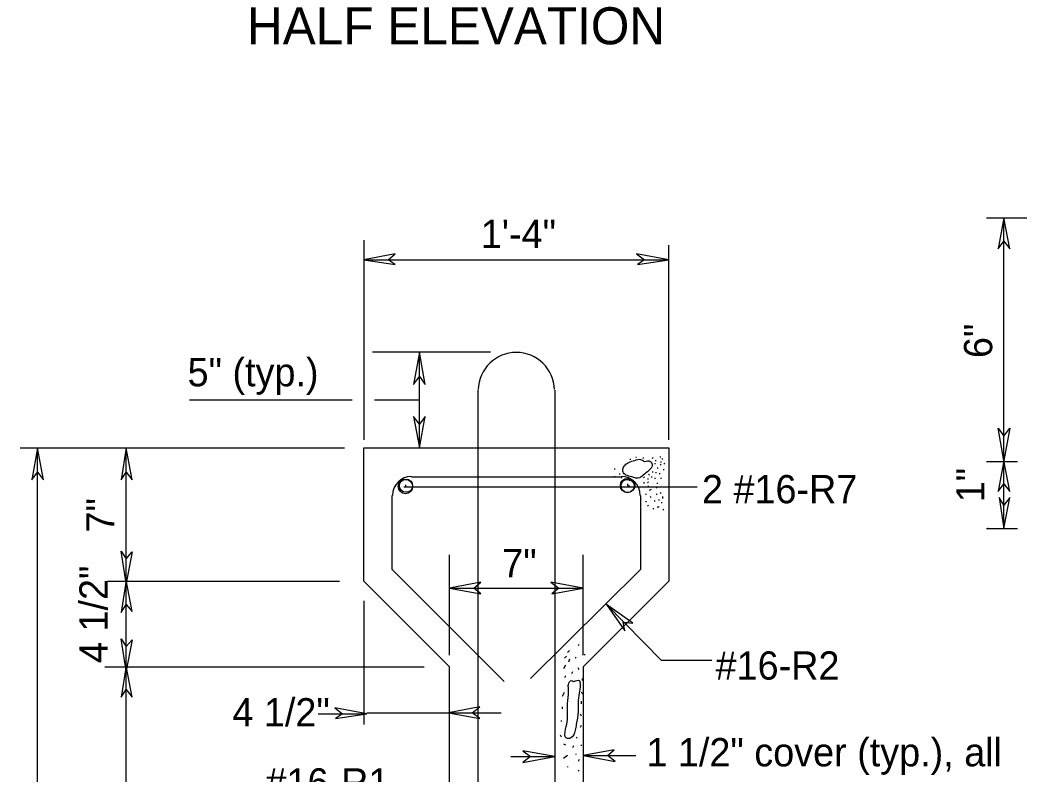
# Model space of a CAD drawing. Extents: x 499999.87 to 500002.82, y 499999.96 to 500001.79.
# Drawn here: x 500000.6358 to 500000.9726, y 500000.8514 to 500001.1056 of the extents above; entities that cross this region are included whole.
import ezdxf

# ---------------------------------------------------------------- set-up
doc = ezdxf.new("R2010")
doc.units = 0
for name, color, linetype in [('1', 7, 'Continuous'), ('2', 7, 'Continuous'), ('4', 7, 'Continuous')]:
    doc.layers.add(name, color=color, linetype=linetype)

msp = doc.modelspace()

# ---------------------------------------------------------------- linework, layer by layer
at = {"layer": '1'}
for p, q in [((500000.75164, 500001.0315), (500000.75164, 500000.96424)), ((500000.85433, 500000.96424), (500000.85433, 500001.02986)), ((500000.75164, 500001.02493), (500000.85433, 500001.02493)), ((500000.79429, 500000.99377), (500000.75459, 500000.99377)), ((500000.77034, 500000.96161), (500000.77034, 500000.99377)), ((500000.79003, 500000.98097), (500000.79003, 500000.68209)), ((500000.81594, 500000.98097), (500000.81594, 500000.68209)), ((500000.69291, 500000.97769), (500000.7477, 500000.97769)), ((500000.75525, 500000.97769), (500000.77034, 500000.97769)), ((500000.63583, 500000.96161), (500000.74508, 500000.96161)), ((500000.64173, 500000.67257), (500000.64173, 500000.96161)), ((500000.67159, 500000.67257), (500000.67159, 500000.96161)), ((500000.78051, 500000.89173), (500000.78051, 500000.92552)), ((500000.82546, 500000.89173), (500000.82546, 500000.92552)), ((500000.66535, 500000.91667), (500000.74344, 500000.91667)), ((500000.78051, 500000.91437), (500000.82546, 500000.91437)), ((500000.75164, 500000.9101), (500000.75164, 500000.86844)), ((500000.66437, 500000.8878), (500000.77198, 500000.8878)), ((500000.82546, 500000.8878), (500000.82546, 500000.76575)), ((500000.75262, 500000.87238), (500000.7979, 500000.87238)), ((500000.73622, 500000.87205), (500000.75262, 500000.87205)), ((500000.80118, 500000.85761), (500000.81594, 500000.85761)), ((500000.82546, 500000.85794), (500000.84318, 500000.85794))]:
    msp.add_line(p, q, dxfattribs=at)
for points in [[(500000.96719, 500001.03904), (500000.96522, 500001.02854), (500000.96719, 500001.03117), (500000.96916, 500001.02854)], [(500000.75164, 500001.02493), (500000.76214, 500001.02329), (500000.75984, 500001.02493), (500000.76214, 500001.0269)], [(500000.85433, 500001.02493), (500000.8435, 500001.0269), (500000.84613, 500001.02493), (500000.84383, 500001.02329)], [(500000.77034, 500000.99377), (500000.76837, 500000.98294), (500000.77034, 500000.98556), (500000.77231, 500000.98294)], [(500000.77034, 500000.96161), (500000.77231, 500000.97211), (500000.77034, 500000.96949), (500000.76837, 500000.97211)], [(500000.96719, 500000.95735), (500000.96522, 500000.96818), (500000.96719, 500000.96555), (500000.96916, 500000.96818)], [(500000.64173, 500000.96161), (500000.63976, 500000.95079), (500000.64173, 500000.95341), (500000.6437, 500000.95079)], [(500000.67159, 500000.96161), (500000.66995, 500000.95079), (500000.67159, 500000.95341), (500000.67356, 500000.95079)], [(500000.96719, 500000.95735), (500000.96522, 500000.94685), (500000.96719, 500000.94948), (500000.96916, 500000.94685)], [(500000.96719, 500000.93438), (500000.96916, 500000.94488), (500000.96719, 500000.94226), (500000.96555, 500000.94488)], [(500000.67159, 500000.91601), (500000.66995, 500000.92684), (500000.67159, 500000.92421), (500000.67356, 500000.92651)], [(500000.67159, 500000.91699), (500000.66995, 500000.90617), (500000.67159, 500000.90879), (500000.67356, 500000.9065)], [(500000.78051, 500000.91437), (500000.79101, 500000.9124), (500000.78871, 500000.91437), (500000.79101, 500000.91634)], [(500000.82546, 500000.91437), (500000.81463, 500000.91634), (500000.81726, 500000.91437), (500000.81496, 500000.9124)], [(500000.83333, 500000.90879), (500000.83957, 500000.89993), (500000.83891, 500000.90289), (500000.84219, 500000.90256)], [(500000.67159, 500000.88648), (500000.66995, 500000.89731), (500000.67159, 500000.89469), (500000.67356, 500000.89698)], [(500000.67159, 500000.88812), (500000.66995, 500000.87762), (500000.67159, 500000.88025), (500000.67356, 500000.87762)], [(500000.75262, 500000.87205), (500000.7418, 500000.87402), (500000.74442, 500000.87205), (500000.74213, 500000.87041)], [(500000.78018, 500000.87238), (500000.79068, 500000.87041), (500000.78806, 500000.87238), (500000.79068, 500000.87434)], [(500000.78018, 500000.87238), (500000.79068, 500000.87041), (500000.78806, 500000.87238), (500000.79068, 500000.87434)], [(500000.81594, 500000.85761), (500000.80512, 500000.85958), (500000.80774, 500000.85761), (500000.80512, 500000.85564)], [(500000.82546, 500000.85794), (500000.83629, 500000.85597), (500000.83366, 500000.85794), (500000.83596, 500000.85991)]]:
    msp.add_lwpolyline(points, close=True, dxfattribs=at)
for points in [[(500000.84154, 500000.95768), (500000.84121, 500000.95768)], [(500000.8435, 500000.95833), (500000.84318, 500000.95833)], [(500000.8458, 500000.95801), (500000.8458, 500000.95833)], [(500000.84875, 500000.95801), (500000.84908, 500000.95833)], [(500000.84974, 500000.95735), (500000.85007, 500000.95735)], [(500000.85138, 500000.95866), (500000.85138, 500000.95833)], [(500000.85171, 500000.95669), (500000.85171, 500000.95702)], [(500000.85203, 500000.95801), (500000.85203, 500000.95801), (500000.85236, 500000.95768)], [(500000.83629, 500000.9544), (500000.83596, 500000.9544)], [(500000.83825, 500000.95604), (500000.83825, 500000.95604)], [(500000.84908, 500000.95341), (500000.84875, 500000.95341)], [(500000.84974, 500000.95604), (500000.84974, 500000.95636)], [(500000.85007, 500000.95308), (500000.85007, 500000.95341)], [(500000.85072, 500000.95472), (500000.85039, 500000.95472)], [(500000.85105, 500000.95276), (500000.85138, 500000.95308)], [(500000.85171, 500000.95571), (500000.85138, 500000.95604)], [(500000.85302, 500000.95636), (500000.85269, 500000.95604)], [(500000.85269, 500000.95407), (500000.85269, 500000.9544)], [(500000.83629, 500000.95177), (500000.83596, 500000.95177)], [(500000.83793, 500000.95276), (500000.8376, 500000.95276)], [(500000.83858, 500000.95144), (500000.83825, 500000.95144)], [(500000.84154, 500000.95079), (500000.84088, 500000.95046)], [(500000.84613, 500000.95177), (500000.8458, 500000.95144)], [(500000.8458, 500000.9498), (500000.84613, 500000.9498), (500000.84613, 500000.9498), (500000.8458, 500000.9498), (500000.8458, 500000.9498), (500000.8458, 500000.9498), (500000.8458, 500000.9498)], [(500000.84711, 500000.95112), (500000.84744, 500000.95112)], [(500000.84711, 500000.9498), (500000.84744, 500000.95013)], [(500000.84777, 500000.95276), (500000.84744, 500000.95243)], [(500000.84843, 500000.95177), (500000.84875, 500000.95177)], [(500000.84974, 500000.95112), (500000.84974, 500000.95144)], [(500000.85039, 500000.9498), (500000.85039, 500000.94948)], [(500000.85171, 500000.95112), (500000.85171, 500000.95144)], [(500000.84613, 500000.94783), (500000.84613, 500000.94783)], [(500000.84744, 500000.94849), (500000.84744, 500000.94882)], [(500000.84843, 500000.94751), (500000.84777, 500000.94718)], [(500000.84875, 500000.94948), (500000.84875, 500000.94948)], [(500000.85039, 500000.94816), (500000.85007, 500000.94816)], [(500000.85138, 500000.94652), (500000.85171, 500000.94619)], [(500000.85203, 500000.94882), (500000.85203, 500000.94882)], [(500000.84514, 500000.94455), (500000.84514, 500000.94455)], [(500000.84678, 500000.94587), (500000.84646, 500000.94587)], [(500000.84646, 500000.94357), (500000.84678, 500000.94324)], [(500000.84843, 500000.94488), (500000.8481, 500000.94521)], [(500000.84941, 500000.9439), (500000.84974, 500000.94357)], [(500000.85039, 500000.94587), (500000.85007, 500000.94587)], [(500000.85105, 500000.9439), (500000.85105, 500000.94423)], [(500000.85203, 500000.94291), (500000.85203, 500000.94324)], [(500000.85236, 500000.94455), (500000.85236, 500000.94521)], [(500000.84514, 500000.94094), (500000.84514, 500000.94094)], [(500000.84744, 500000.94226), (500000.84711, 500000.94193)], [(500000.84711, 500000.94062), (500000.84711, 500000.94062)], [(500000.84908, 500000.94127), (500000.84908, 500000.94094)], [(500000.85105, 500000.9416), (500000.85039, 500000.9416)], [(500000.85269, 500000.94094), (500000.85236, 500000.94062)], [(500000.82087, 500000.89337), (500000.82021, 500000.89272)], [(500000.82415, 500000.89534), (500000.82382, 500000.89501)], [(500000.81988, 500000.8914), (500000.81923, 500000.89075)], [(500000.82087, 500000.89042), (500000.82054, 500000.88944)], [(500000.82316, 500000.89108), (500000.82283, 500000.89075)], [(500000.82612, 500000.89173), (500000.82579, 500000.89206)], [(500000.81955, 500000.88845), (500000.8189, 500000.88714)], [(500000.82185, 500000.88615), (500000.82152, 500000.8855)], [(500000.82415, 500000.88681), (500000.82382, 500000.88747)], [(500000.81955, 500000.88484), (500000.81923, 500000.88419)], [(500000.82513, 500000.88386), (500000.82513, 500000.8832)], [(500000.81857, 500000.87795), (500000.81923, 500000.87927)], [(500000.8248, 500000.87927), (500000.82546, 500000.87861)], [(500000.8248, 500000.87631), (500000.8248, 500000.87533)], [(500000.81857, 500000.87369), (500000.81857, 500000.87434)], [(500000.81824, 500000.86942), (500000.81824, 500000.86975)], [(500000.82448, 500000.87205), (500000.8248, 500000.87139)], [(500000.8248, 500000.86811), (500000.82448, 500000.86745)], [(500000.81824, 500000.86417), (500000.81791, 500000.86483)], [(500000.82349, 500000.86417), (500000.82316, 500000.86385)], [(500000.8189, 500000.86188), (500000.81955, 500000.86155)], [(500000.82218, 500000.86122), (500000.82185, 500000.86056)], [(500000.8248, 500000.86155), (500000.8248, 500000.86122)], [(500000.82021, 500000.85794), (500000.8189, 500000.85696)], [(500000.82316, 500000.85827), (500000.82316, 500000.8586)], [(500000.82415, 500000.85663), (500000.82382, 500000.85597)], [(500000.82021, 500000.85433), (500000.82021, 500000.854)], [(500000.82382, 500000.85302), (500000.82415, 500000.85269)]]:
    msp.add_lwpolyline(points, dxfattribs=at)
for points in [[(500000.84613, 500000.95702), (500000.84482, 500000.95768), (500000.84285, 500000.95735), (500000.84088, 500000.95669), (500000.8399, 500000.95604), (500000.83891, 500000.95472), (500000.83891, 500000.95341), (500000.8399, 500000.95243), (500000.84186, 500000.95177), (500000.84449, 500000.95144), (500000.84613, 500000.95276), (500000.8481, 500000.9544), (500000.84875, 500000.95604), (500000.8481, 500000.95702), (500000.84613, 500000.95702)], [(500000.82218, 500000.88287), (500000.82152, 500000.8832), (500000.82054, 500000.88189), (500000.82054, 500000.88058), (500000.82054, 500000.87861), (500000.82021, 500000.87434), (500000.82021, 500000.87008), (500000.81955, 500000.8668), (500000.81988, 500000.86385), (500000.82119, 500000.86385), (500000.82283, 500000.86647), (500000.82316, 500000.86844), (500000.82382, 500000.8727), (500000.82382, 500000.87566), (500000.82415, 500000.87894), (500000.82448, 500000.88189), (500000.82415, 500000.8832), (500000.82251, 500000.88287)]]:
    msp.add_spline(points, degree=3, dxfattribs=at)
at = {"layer": '2'}
for p, q in [((500000.96129, 500001.03904), (500001.00131, 500001.03904)), ((500000.96719, 500000.93438), (500000.96719, 500001.03904)), ((500000.75164, 500000.91667), (500000.75164, 500000.96161)), ((500000.75164, 500000.96161), (500000.85433, 500000.96161)), ((500000.85433, 500000.96161), (500000.85433, 500000.91667)), ((500000.96129, 500000.95702), (500000.96129, 500000.95702)), ((500000.96129, 500000.95702), (500000.97178, 500000.95702)), ((500000.76772, 500000.95177), (500000.83825, 500000.95177)), ((500000.76575, 500000.94849), (500000.76575, 500000.94915)), ((500000.76575, 500000.94849), (500000.7664, 500000.94849)), ((500000.84055, 500000.94882), (500000.84055, 500000.94948)), ((500000.84055, 500000.94882), (500000.84121, 500000.94882)), ((500000.76115, 500000.9206), (500000.76115, 500000.94554)), ((500000.84482, 500000.94554), (500000.84482, 500000.9206)), ((500000.96129, 500000.93438), (500000.97178, 500000.93438)), ((500000.96194, 500000.93438), (500000.96161, 500000.93438)), ((500000.79888, 500000.88287), (500000.76115, 500000.9206)), ((500000.84482, 500000.9206), (500000.80774, 500000.88386)), ((500000.78051, 500000.8878), (500000.75164, 500000.91667)), ((500000.85433, 500000.91667), (500000.82546, 500000.8878)), ((500000.78051, 500000.76575), (500000.78051, 500000.8878))]:
    msp.add_line(p, q, dxfattribs=at)
msp.add_lwpolyline([(500000.83333, 500000.90879), (500000.85171, 500000.89009), (500000.86877, 500000.89009)], dxfattribs=at)
for centre, radius in [((500000.76563, 500000.94855), 0.00241), ((500000.76584, 500000.94883), 0.00222), ((500000.84043, 500000.94887), 0.00241), ((500000.84046, 500000.94873), 0.00222)]:
    msp.add_circle(centre, radius, dxfattribs=at)
for centre, radius, start, end in [((500000.80299, 500000.98085), 0.01285, 1.4857, 178.5143), ((500000.76767, 500000.94553), 0.00642, 90, 180), ((500000.83831, 500000.94553), 0.00642, 0, 90)]:
    msp.add_arc(centre, radius, start, end, dxfattribs=at)
at = {"layer": '4'}
msp.add_line((500000.76509, 500000.94849), (500000.86385, 500000.94849), dxfattribs=at)

# ---------------------------------------------------------------- texts
at = {"layer": '1'}
for s, height, p in [('HALF ELEVATION', 0.0124665, (500000.71227, 500001.09744)), ('1\'-4"', 0.009514, (500000.79101, 500001.02887)), ('5" (typ.)', 0.009514, (500000.69226, 500000.98228)), ('7"', 0.009514, (500000.79823, 500000.91798)), ('#16-R2', 0.009514, (500000.87008, 500000.88353)), ('4 1/2"', 0.009514, (500000.70735, 500000.86778)), ('#16-R1', 0.009514, (500000.7185, 500000.84416))]:
    msp.add_text(s, height=height, dxfattribs=at).set_placement(p)
for s, p in [('6"', (500000.96325, 500000.9918)), ('1"', (500000.96063, 500000.94324)), ('7"', (500000.66765, 500000.93307)), ('4 1/2"', (500000.66535, 500000.88911))]:
    msp.add_text(s, height=0.009514, rotation=90, dxfattribs=at).set_placement(p)
at = {"layer": '4'}
for s, height, p in [('2 #16-R7', 0.009514, (500000.86549, 500000.94291)), ('1 1/2" cover (typ.), all', 0.0095138, (500000.84678, 500000.85433))]:
    msp.add_text(s, height=height, dxfattribs=at).set_placement(p)

doc.saveas('drawing.dxf')
